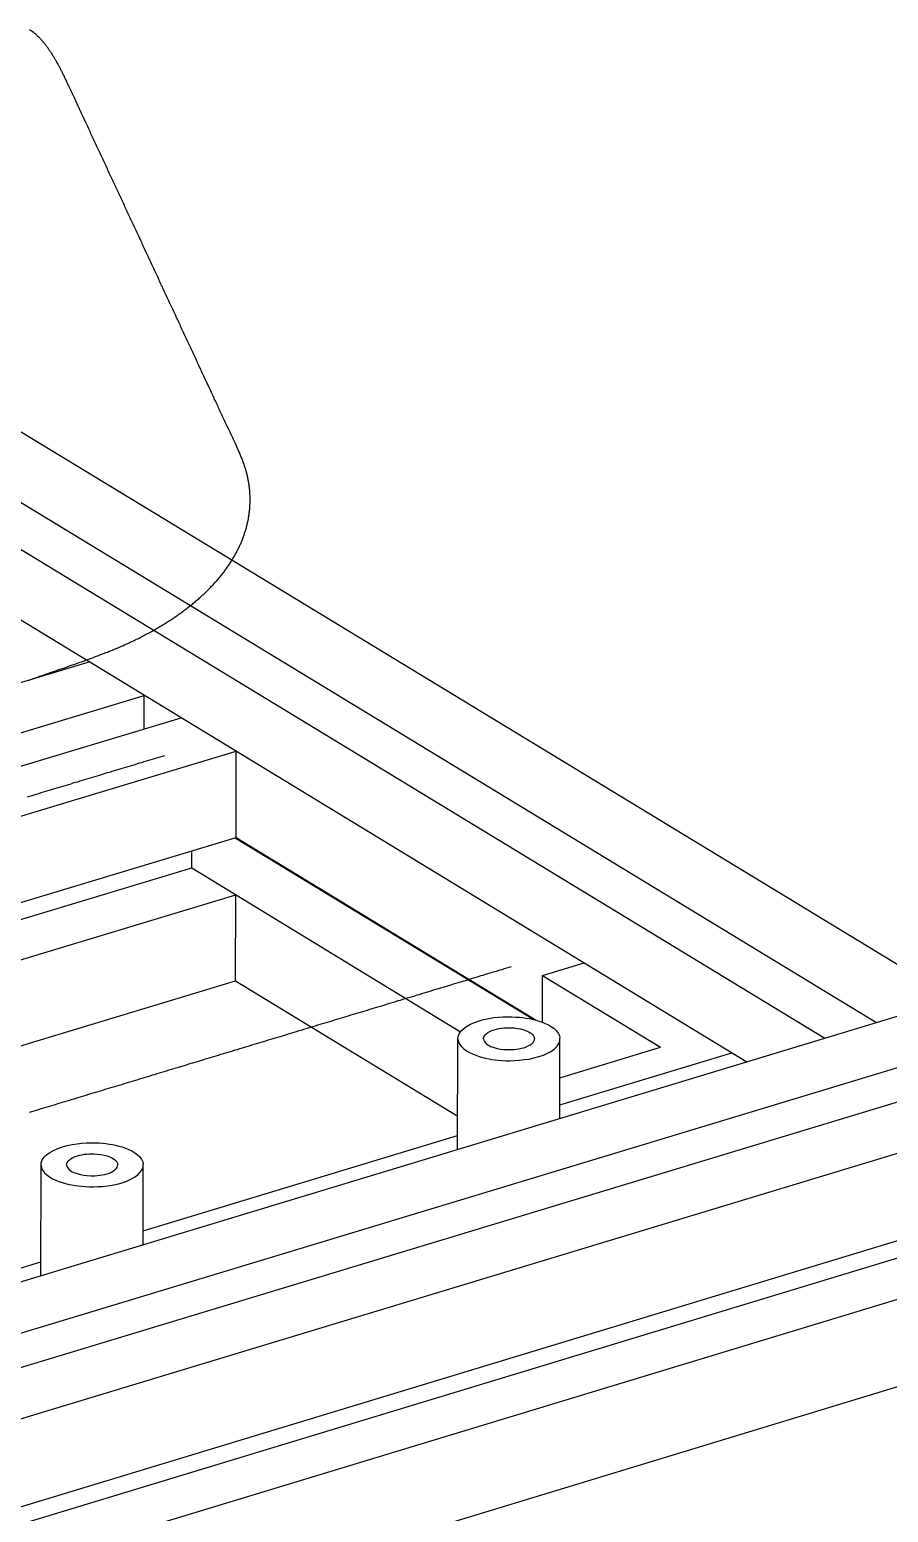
# Model space of a CAD drawing. Header units: millimetres. Extents: x -320 to 323, y -425 to 415.
# Drawn here: x 101.1 to 167.8, y -204.5 to -89.4 of the extents above; entities that cross this region are included whole.
import ezdxf

# ---------------------------------------------------------------- set-up
doc = ezdxf.new("R2010")
doc.units = ezdxf.units.MM
doc.layers.add('SKETCH', color=5, linetype='Continuous')
doc.layers.add('VISIBLE', color=7, linetype='Continuous')

msp = doc.modelspace()

# ---------------------------------------------------------------- linework, layer by layer
at = {"layer": 'SKETCH', "flags": 128}
for points in [[(101.07, -139.89), (101.24, -139.83), (101.41, -139.77), (101.58, -139.71), (101.75, -139.65), (101.92, -139.59), (102.1, -139.53), (102.27, -139.47), (102.45, -139.41), (102.62, -139.35), (102.8, -139.28), (102.98, -139.22), (103.16, -139.16), (103.34, -139.1), (103.51, -139.04), (103.69, -138.98), (103.87, -138.92), (104.04, -138.85), (104.22, -138.79), (104.39, -138.73), (104.56, -138.67), (104.73, -138.61), (104.9, -138.55), (105.07, -138.49), (105.23, -138.44), (105.39, -138.38), (105.55, -138.32), (105.7, -138.27), (105.85, -138.21), (105.97, -138.17), (106.09, -138.12), (106.2, -138.08), (106.31, -138.04), (106.42, -138), (106.53, -137.95), (106.64, -137.91), (106.75, -137.87), (106.85, -137.83), (106.96, -137.79), (107.06, -137.75), (107.17, -137.71), (107.27, -137.67), (107.37, -137.63), (107.47, -137.59), (107.57, -137.55), (107.67, -137.51), (107.77, -137.47), (107.87, -137.43), (107.97, -137.39), (108.07, -137.35), (108.16, -137.3), (108.26, -137.26), (108.36, -137.22), (108.46, -137.17), (108.56, -137.13), (108.66, -137.08), (108.76, -137.04), (108.86, -136.99), (108.95, -136.95), (109.05, -136.9), (109.15, -136.85), (109.25, -136.81), (109.34, -136.76), (109.44, -136.71), (109.53, -136.67), (109.63, -136.62), (109.72, -136.57), (109.82, -136.52), (109.91, -136.48), (110, -136.43), (110.09, -136.38), (110.19, -136.33), (110.28, -136.28), (110.37, -136.23), (110.46, -136.18), (110.55, -136.13), (110.64, -136.08), (110.73, -136.03), (110.82, -135.98), (110.91, -135.93), (110.99, -135.88), (111.08, -135.83), (111.17, -135.78), (111.25, -135.73), (111.34, -135.68), (111.43, -135.63), (111.51, -135.57), (111.6, -135.52), (111.68, -135.47), (111.77, -135.42), (111.85, -135.36), (111.93, -135.31), (112.01, -135.26), (112.1, -135.2), (112.18, -135.15), (112.26, -135.1), (112.34, -135.04), (112.42, -134.99), (112.5, -134.93), (112.58, -134.88), (112.66, -134.82), (112.73, -134.77), (112.81, -134.71), (112.89, -134.66), (112.96, -134.6), (113.04, -134.55), (113.12, -134.49), (113.19, -134.43), (113.27, -134.38), (113.34, -134.32), (113.41, -134.26), (113.49, -134.21), (113.56, -134.15), (113.63, -134.09), (113.7, -134.04), (113.77, -133.98), (113.84, -133.92), (113.91, -133.86), (113.98, -133.8), (114.05, -133.74), (114.12, -133.69), (114.19, -133.63), (114.26, -133.57), (114.32, -133.51), (114.39, -133.45), (114.46, -133.39), (114.52, -133.33), (114.59, -133.27), (114.65, -133.21), (114.71, -133.15), (114.78, -133.09), (114.84, -133.03), (114.9, -132.97), (114.96, -132.91), (115.02, -132.85), (115.08, -132.79), (115.14, -132.73), (115.2, -132.67), (115.26, -132.6), (115.32, -132.54), (115.38, -132.48), (115.44, -132.42), (115.49, -132.36), (115.55, -132.29), (115.6, -132.23), (115.66, -132.17), (115.71, -132.11), (115.77, -132.04), (115.82, -131.98), (115.87, -131.92), (115.93, -131.86), (115.98, -131.79), (116.03, -131.73), (116.08, -131.66), (116.13, -131.6), (116.18, -131.54), (116.23, -131.47), (116.28, -131.41), (116.32, -131.34), (116.37, -131.28), (116.42, -131.22), (116.46, -131.15), (116.51, -131.09), (116.55, -131.02), (116.6, -130.96), (116.64, -130.89), (116.69, -130.83), (116.73, -130.76), (116.77, -130.69), (116.81, -130.63), (116.85, -130.56), (116.89, -130.5), (116.93, -130.43), (116.97, -130.37), (117.01, -130.3), (117.05, -130.23), (117.09, -130.17), (117.12, -130.1), (117.16, -130.03), (117.19, -129.97), (117.23, -129.9), (117.26, -129.83), (117.3, -129.77), (117.33, -129.7), (117.36, -129.63), (117.4, -129.57), (117.43, -129.5), (117.46, -129.43), (117.49, -129.36), (117.52, -129.3), (117.55, -129.23), (117.58, -129.16), (117.61, -129.09), (117.63, -129.03), (117.66, -128.96), (117.69, -128.89), (117.71, -128.82), (117.74, -128.75), (117.76, -128.69), (117.79, -128.62), (117.81, -128.55), (117.83, -128.48), (117.85, -128.41), (117.88, -128.34), (117.9, -128.27), (117.92, -128.21), (117.94, -128.14), (117.96, -128.07), (117.97, -128), (117.99, -127.93), (118.01, -127.86), (118.03, -127.79), (118.04, -127.72), (118.06, -127.65), (118.07, -127.58), (118.09, -127.51), (118.1, -127.45), (118.12, -127.38), (118.13, -127.31), (118.14, -127.24), (118.15, -127.17), (118.16, -127.1), (118.17, -127.03), (118.18, -126.96), (118.19, -126.89), (118.2, -126.82), (118.21, -126.75), (118.21, -126.68), (118.22, -126.61), (118.23, -126.54), (118.23, -126.47), (118.24, -126.4), (118.24, -126.33), (118.24, -126.26), (118.25, -126.19), (118.25, -126.12), (118.25, -126.05), (118.25, -125.98), (118.25, -125.91), (118.25, -125.84), (118.25, -125.77), (118.25, -125.7), (118.25, -125.63), (118.25, -125.56), (118.24, -125.49), (118.24, -125.42), (118.23, -125.35), (118.23, -125.28), (118.22, -125.21), (118.22, -125.14), (118.21, -125.07), (118.2, -125), (118.2, -124.93), (118.19, -124.86), (118.18, -124.79), (118.17, -124.72), (118.16, -124.65), (118.15, -124.58), (118.14, -124.51), (118.12, -124.44), (118.11, -124.37), (118.1, -124.3), (118.08, -124.23), (118.07, -124.16), (118.05, -124.09), (118.04, -124.02), (118.02, -123.95), (118.01, -123.88), (117.99, -123.81), (117.97, -123.74), (117.95, -123.67), (117.93, -123.6), (117.91, -123.54), (117.89, -123.47), (117.87, -123.4), (117.85, -123.33), (117.83, -123.27), (117.8, -123.2), (117.78, -123.13), (117.75, -123.07), (117.73, -123), (117.7, -122.93), (117.68, -122.86), (117.65, -122.8), (117.63, -122.73), (117.6, -122.66), (117.57, -122.59), (117.54, -122.51), (117.51, -122.44), (117.48, -122.37), (117.45, -122.3), (117.42, -122.22), (117.39, -122.14), (117.35, -122.05), (117.31, -121.95), (117.26, -121.84), (117.22, -121.74), (117.17, -121.64), (117.12, -121.53), (117.07, -121.42), (117.02, -121.31), (116.97, -121.2), (116.92, -121.09), (116.86, -120.98), (116.81, -120.87), (116.76, -120.76), (116.7, -120.64), (116.65, -120.53), (116.59, -120.42), (116.54, -120.3), (116.48, -120.19), (116.43, -120.08), (116.38, -119.96), (116.32, -119.85), (116.27, -119.74), (116.22, -119.63), (116.17, -119.52), (116.12, -119.41), (116.07, -119.3), (116.01, -119.19), (115.96, -119.08), (115.91, -118.97), (115.86, -118.86), (115.81, -118.75), (115.76, -118.64), (115.71, -118.53), (115.66, -118.43), (115.61, -118.32), (115.56, -118.21), (115.5, -118.1), (115.45, -117.99), (115.4, -117.88), (115.35, -117.77), (115.3, -117.66), (115.25, -117.55), (115.2, -117.44), (115.15, -117.33), (115.1, -117.22), (115.05, -117.11), (115, -117), (114.94, -116.9), (114.89, -116.79), (114.84, -116.68), (114.79, -116.57), (114.74, -116.46), (114.69, -116.35), (114.64, -116.24), (114.59, -116.13), (114.54, -116.02), (114.49, -115.91), (114.44, -115.8), (114.39, -115.69), (114.33, -115.58), (114.28, -115.47), (114.23, -115.36), (114.18, -115.26), (114.13, -115.15), (114.08, -115.04), (114.03, -114.93), (113.98, -114.82), (113.93, -114.71), (113.88, -114.6), (113.83, -114.49), (113.77, -114.38), (113.72, -114.27), (113.67, -114.16), (113.62, -114.05), (113.57, -113.94), (113.52, -113.83), (113.47, -113.72), (113.42, -113.62), (113.37, -113.51), (113.32, -113.4), (113.27, -113.29), (113.22, -113.18), (113.16, -113.07), (113.11, -112.96), (113.06, -112.85), (113.01, -112.74), (112.96, -112.63), (112.91, -112.52), (112.86, -112.41), (112.81, -112.3), (112.76, -112.2), (112.71, -112.09), (112.66, -111.98), (112.61, -111.87), (112.55, -111.76), (112.5, -111.65), (112.45, -111.54), (112.4, -111.43), (112.35, -111.32), (112.3, -111.21), (112.25, -111.1), (112.2, -110.99), (112.15, -110.88), (112.1, -110.78), (112.05, -110.67), (111.99, -110.56), (111.94, -110.45), (111.89, -110.34), (111.84, -110.23), (111.79, -110.12), (111.74, -110.01), (111.69, -109.9), (111.64, -109.79), (111.59, -109.68), (111.54, -109.57), (111.49, -109.47), (111.44, -109.36), (111.38, -109.25), (111.33, -109.14), (111.28, -109.03), (111.23, -108.92), (111.18, -108.81), (111.13, -108.7), (111.08, -108.59), (111.03, -108.48), (110.98, -108.37), (110.93, -108.26), (110.88, -108.16), (110.83, -108.05), (110.77, -107.94), (110.72, -107.83), (110.67, -107.72), (110.62, -107.61), (110.57, -107.5), (110.52, -107.39), (110.47, -107.28), (110.42, -107.17), (110.37, -107.06), (110.32, -106.95), (110.27, -106.84), (110.22, -106.74), (110.16, -106.63), (110.11, -106.52), (110.06, -106.41), (110.01, -106.3), (109.96, -106.19), (109.91, -106.08), (109.86, -105.97), (109.81, -105.86), (109.76, -105.75), (109.71, -105.64), (109.66, -105.54), (109.61, -105.43), (109.56, -105.32), (109.5, -105.21), (109.45, -105.1), (109.4, -104.99), (109.35, -104.88), (109.3, -104.77), (109.25, -104.66), (109.2, -104.55), (109.15, -104.44), (109.1, -104.33), (109.05, -104.23), (109, -104.12), (108.95, -104.01), (108.89, -103.9), (108.84, -103.79), (108.79, -103.68), (108.74, -103.57), (108.69, -103.46), (108.64, -103.35), (108.59, -103.24), (108.54, -103.14), (108.49, -103.03), (108.44, -102.92), (108.39, -102.81), (108.34, -102.7), (108.29, -102.59), (108.23, -102.48), (108.18, -102.37), (108.13, -102.26), (108.08, -102.15), (108.03, -102.04), (107.98, -101.94), (107.93, -101.83), (107.88, -101.72), (107.83, -101.61), (107.78, -101.5), (107.73, -101.39), (107.68, -101.28), (107.63, -101.17), (107.58, -101.06), (107.52, -100.95), (107.47, -100.85), (107.42, -100.74), (107.37, -100.63), (107.32, -100.52), (107.27, -100.41), (107.22, -100.3), (107.17, -100.19), (107.12, -100.08), (107.07, -99.97), (107.02, -99.86), (106.97, -99.76), (106.92, -99.65), (106.86, -99.54), (106.81, -99.43), (106.76, -99.32), (106.71, -99.21), (106.66, -99.1), (106.61, -98.99), (106.56, -98.88), (106.51, -98.77), (106.46, -98.66), (106.41, -98.56), (106.36, -98.45), (106.31, -98.34), (106.26, -98.23), (106.21, -98.12), (106.15, -98.01), (106.1, -97.9), (106.05, -97.79), (106, -97.68), (105.95, -97.57), (105.9, -97.47), (105.85, -97.36), (105.8, -97.25), (105.75, -97.14), (105.7, -97.03), (105.65, -96.92), (105.6, -96.81), (105.55, -96.7), (105.49, -96.59), (105.44, -96.48), (105.39, -96.38), (105.34, -96.27), (105.29, -96.16), (105.24, -96.05), (105.19, -95.94), (105.14, -95.83), (105.09, -95.72), (105.04, -95.61), (104.98, -95.49), (104.93, -95.38), (104.88, -95.27), (104.83, -95.15), (104.77, -95.04), (104.72, -94.92), (104.67, -94.81), (104.62, -94.69), (104.56, -94.58), (104.51, -94.47), (104.46, -94.36), (104.41, -94.24), (104.36, -94.14), (104.31, -94.03), (104.26, -93.92), (104.21, -93.82), (104.16, -93.71), (104.11, -93.61), (104.06, -93.51), (104.02, -93.42), (103.97, -93.33), (103.94, -93.26), (103.9, -93.19), (103.87, -93.12), (103.84, -93.05), (103.81, -92.98), (103.77, -92.92), (103.74, -92.85), (103.71, -92.79), (103.68, -92.73), (103.65, -92.67), (103.62, -92.61), (103.59, -92.55), (103.56, -92.49), (103.53, -92.43), (103.5, -92.37), (103.47, -92.31), (103.44, -92.26), (103.41, -92.2), (103.38, -92.14), (103.35, -92.09), (103.32, -92.03), (103.29, -91.98), (103.26, -91.92), (103.22, -91.87), (103.19, -91.81), (103.16, -91.76), (103.13, -91.71), (103.1, -91.65), (103.07, -91.6), (103.04, -91.55), (103.01, -91.5), (102.97, -91.45), (102.94, -91.4), (102.91, -91.35), (102.88, -91.3), (102.85, -91.25), (102.82, -91.2), (102.79, -91.15), (102.76, -91.11), (102.72, -91.06), (102.69, -91.01), (102.66, -90.97), (102.63, -90.92), (102.6, -90.88), (102.57, -90.84), (102.54, -90.79), (102.51, -90.75), (102.48, -90.71), (102.44, -90.67), (102.41, -90.62), (102.38, -90.58), (102.35, -90.54), (102.32, -90.5), (102.29, -90.47), (102.26, -90.43), (102.23, -90.39), (102.2, -90.35), (102.16, -90.31), (102.13, -90.28), (102.1, -90.24), (102.07, -90.21), (102.04, -90.17), (102.01, -90.14), (101.98, -90.1), (101.95, -90.07), (101.92, -90.04), (101.89, -90.01), (101.85, -89.98), (101.82, -89.95), (101.79, -89.91), (101.76, -89.89), (101.73, -89.86), (101.7, -89.83), (101.67, -89.8), (101.64, -89.77), (101.61, -89.75), (101.58, -89.72), (101.55, -89.69), (101.52, -89.67), (101.49, -89.64), (101.46, -89.62), (101.43, -89.6), (101.4, -89.57), (101.37, -89.55), (101.34, -89.53), (101.31, -89.51), (101.28, -89.49), (101.25, -89.47), (101.22, -89.45), (101.19, -89.43), (101.16, -89.41), (101.13, -89.39)], [(100.97, -148.95), (101.15, -148.89), (101.33, -148.84), (101.5, -148.78), (101.68, -148.73), (101.86, -148.68), (102.04, -148.62), (102.21, -148.57), (102.39, -148.52), (102.57, -148.46), (102.75, -148.41), (102.92, -148.36), (103.1, -148.3), (103.28, -148.25), (103.46, -148.2), (103.63, -148.14), (103.81, -148.09), (103.99, -148.03), (104.17, -147.98), (104.35, -147.93), (104.52, -147.87), (104.7, -147.82), (104.88, -147.77), (105.06, -147.71), (105.23, -147.66), (105.41, -147.61), (105.59, -147.55), (105.77, -147.5), (105.94, -147.45), (106.12, -147.39), (106.3, -147.34), (106.48, -147.28), (106.65, -147.23), (106.83, -147.18), (107.01, -147.12), (107.19, -147.07), (107.37, -147.02), (107.54, -146.96), (107.72, -146.91), (107.9, -146.86), (108.08, -146.8), (108.25, -146.75), (108.43, -146.7), (108.61, -146.64), (108.79, -146.59), (108.96, -146.53), (109.14, -146.48), (109.32, -146.43), (109.5, -146.37), (109.67, -146.32), (109.85, -146.27), (110.03, -146.21), (110.21, -146.16), (110.38, -146.11), (110.56, -146.05), (110.74, -146), (110.92, -145.95), (111.1, -145.89), (111.27, -145.84), (111.45, -145.78), (111.63, -145.73)], [(101.12, -173.43), (101.31, -173.38), (101.49, -173.32), (101.68, -173.26), (101.86, -173.21), (102.04, -173.15), (102.23, -173.1), (102.41, -173.04), (102.59, -172.99), (102.78, -172.93), (102.96, -172.88), (103.14, -172.82), (103.33, -172.76), (103.51, -172.71), (103.7, -172.65), (103.88, -172.6), (104.06, -172.54), (104.25, -172.49), (104.43, -172.43), (104.61, -172.38), (104.8, -172.32), (104.98, -172.26), (105.16, -172.21), (105.35, -172.15), (105.53, -172.1), (105.72, -172.04), (105.9, -171.99), (106.08, -171.93), (106.27, -171.88), (106.45, -171.82), (106.63, -171.76), (106.82, -171.71), (107, -171.65), (107.18, -171.6), (107.37, -171.54), (107.55, -171.49), (107.74, -171.43), (107.92, -171.38), (108.1, -171.32), (108.29, -171.27), (108.47, -171.21), (108.65, -171.15), (108.84, -171.1), (109.02, -171.04), (109.2, -170.99), (109.39, -170.93), (109.57, -170.88), (109.75, -170.82), (109.94, -170.77), (110.12, -170.71), (110.31, -170.65), (110.49, -170.6), (110.67, -170.54), (110.86, -170.49), (111.04, -170.43), (111.22, -170.38), (111.41, -170.32), (111.59, -170.27), (111.77, -170.21), (111.96, -170.15), (112.14, -170.1), (112.32, -170.04), (112.51, -169.99), (112.69, -169.93), (112.87, -169.88), (113.06, -169.82), (113.24, -169.77), (113.43, -169.71), (113.61, -169.66), (113.79, -169.6), (113.98, -169.54), (114.16, -169.49), (114.34, -169.43), (114.53, -169.38), (114.71, -169.32), (114.89, -169.27), (115.08, -169.21), (115.26, -169.16), (115.44, -169.1), (115.63, -169.05), (115.81, -168.99), (115.99, -168.93), (116.18, -168.88), (116.36, -168.82), (116.54, -168.77), (116.73, -168.71), (116.91, -168.66), (117.09, -168.6), (117.28, -168.55), (117.46, -168.49), (117.65, -168.43), (117.83, -168.38), (118.01, -168.32), (118.2, -168.27), (118.38, -168.21), (118.56, -168.16), (118.75, -168.1), (118.93, -168.05), (119.11, -167.99), (119.3, -167.94), (119.48, -167.88), (119.66, -167.82), (119.85, -167.77), (120.03, -167.71), (120.21, -167.66), (120.4, -167.6), (120.58, -167.55), (120.76, -167.49), (120.95, -167.44), (121.13, -167.38), (121.31, -167.33), (121.5, -167.27), (121.68, -167.21), (121.86, -167.16), (122.05, -167.1), (122.23, -167.05), (122.42, -166.99), (122.6, -166.94), (122.78, -166.88), (122.97, -166.83), (123.15, -166.77), (123.33, -166.72), (123.52, -166.66), (123.7, -166.6), (123.88, -166.55), (124.07, -166.49), (124.25, -166.44), (124.43, -166.38), (124.62, -166.33), (124.8, -166.27), (124.98, -166.22), (125.17, -166.16), (125.35, -166.11), (125.53, -166.05), (125.72, -165.99), (125.9, -165.94), (126.08, -165.88), (126.27, -165.83), (126.45, -165.77), (126.63, -165.72), (126.82, -165.66), (127, -165.61), (127.18, -165.55), (127.37, -165.5), (127.55, -165.44), (127.73, -165.38), (127.92, -165.33), (128.1, -165.27), (128.28, -165.22), (128.47, -165.16), (128.65, -165.11), (128.83, -165.05), (129.02, -165), (129.2, -164.94), (129.38, -164.89), (129.57, -164.83), (129.75, -164.77), (129.93, -164.72), (130.12, -164.66), (130.3, -164.61), (130.48, -164.55), (130.67, -164.5), (130.85, -164.44), (131.03, -164.39), (131.22, -164.33), (131.4, -164.28), (131.58, -164.22), (131.77, -164.16), (131.95, -164.11), (132.13, -164.05), (132.32, -164), (132.5, -163.94), (132.68, -163.89), (132.87, -163.83), (133.05, -163.78), (133.23, -163.72), (133.42, -163.67), (133.6, -163.61), (133.78, -163.56), (133.97, -163.5), (134.15, -163.44), (134.33, -163.39), (134.52, -163.33), (134.7, -163.28), (134.88, -163.22), (135.07, -163.17), (135.25, -163.11), (135.43, -163.06), (135.62, -163), (135.8, -162.95), (135.98, -162.89), (136.16, -162.83), (136.35, -162.78), (136.53, -162.72), (136.71, -162.67), (136.9, -162.61), (137.08, -162.56), (137.26, -162.5), (137.45, -162.45), (137.63, -162.39), (137.81, -162.34), (138, -162.28), (138.18, -162.22), (138.36, -162.17), (138.55, -162.11)]]:
    msp.add_lwpolyline(points, dxfattribs=at)
at = {"layer": 'VISIBLE'}
for p, q in [((54.66, -92.79), (172.94, -164.64)), ((48.63, -94.6), (166.89, -166.47)), ((44.62, -95.8), (162.86, -167.69)), ((87.32, -127.25), (156.81, -169.52)), ((-16.54, -222.02), (292.02, -128.58)), ((-16.54, -226.02), (296.41, -131.22)), ((-16.54, -228.69), (299.33, -132.98)), ((-16.54, -232.7), (303.73, -135.61)), ((98.13, -140.77), (105.77, -138.47)), ((105.77, -138.47), (105.77, -138.47)), ((98.13, -144.67), (110.04, -141.07)), ((110.04, -143.67), (110.04, -141.07)), ((-16.54, -239.54), (303.68, -142.4)), ((98.12, -147.26), (112.9, -142.81)), ((112.9, -142.81), (112.9, -142.81)), ((-16.54, -240.89), (300.13, -144.81)), ((-16.56, -185.75), (117.17, -145.41)), ((117.16, -152.1), (117.17, -145.41)), ((-16.54, -244.1), (303.65, -146.93)), ((-16.56, -192.46), (117.16, -152.1)), ((117.09, -152.12), (140.29, -166.24)), ((117.16, -152.1), (140.47, -166.29)), ((-16.53, -250.94), (303.6, -153.71)), ((113.72, -154.47), (113.72, -153.13)), ((-16.56, -193.8), (113.72, -154.47)), ((113.72, -154.47), (134.59, -167.18)), ((-16.55, -196.93), (117.14, -156.56)), ((117.12, -163.24), (117.14, -156.56)), ((140.95, -162.81), (144.18, -161.84)), ((144.18, -161.84), (144.18, -161.84)), ((-16.55, -203.64), (117.12, -163.24)), ((117.12, -163.24), (134.37, -173.75)), ((140.94, -166.44), (140.95, -162.81)), ((140.95, -162.81), (150.12, -168.39)), ((134.81, -166.95), (135.05, -166.77)), ((134.81, -166.95), (135.05, -166.77)), ((135.05, -166.77), (135.35, -166.6)), ((135.35, -166.6), (135.68, -166.46)), ((135.68, -166.46), (136.03, -166.33)), ((136.03, -166.33), (136.4, -166.23)), ((136.4, -166.23), (136.79, -166.15)), ((136.79, -166.15), (137.17, -166.09)), ((137.17, -166.09), (137.54, -166.05)), ((137.54, -166.05), (137.9, -166.03)), ((137.76, -166.91), (137.94, -166.89)), ((137.9, -166.03), (138.25, -166.02)), ((137.94, -166.89), (138.12, -166.88)), ((138.12, -166.88), (138.46, -166.87)), ((138.25, -166.02), (138.57, -166.02)), ((138.46, -166.87), (138.76, -166.89)), ((138.57, -166.02), (138.88, -166.04)), ((138.76, -166.89), (139.01, -166.92)), ((138.88, -166.04), (139.16, -166.06)), ((139.16, -166.06), (139.43, -166.09)), ((139.43, -166.09), (139.67, -166.12)), ((139.67, -166.12), (139.91, -166.16)), ((139.91, -166.16), (140.16, -166.21)), ((140.16, -166.21), (140.41, -166.27)), ((140.41, -166.27), (140.66, -166.35)), ((140.66, -166.35), (140.92, -166.43)), ((140.92, -166.43), (141.17, -166.54)), ((141.17, -166.54), (141.42, -166.65)), ((141.42, -166.65), (141.65, -166.79)), ((141.65, -166.79), (141.86, -166.94)), ((134.36, -176.32), (134.39, -167.76)), ((134.39, -167.76), (134.4, -167.56)), ((134.39, -167.76), (134.43, -167.97)), ((134.4, -167.56), (134.48, -167.35)), ((134.43, -167.97), (134.52, -168.16)), ((134.48, -167.35), (134.61, -167.14)), ((134.48, -167.35), (134.61, -167.14)), ((134.61, -167.14), (134.81, -166.95)), ((134.61, -167.14), (134.81, -166.95)), ((136.37, -167.74), (136.38, -167.64)), ((136.37, -167.74), (136.37, -167.74)), ((136.37, -167.74), (136.39, -167.85)), ((136.38, -167.64), (136.41, -167.54)), ((136.39, -167.85), (136.44, -167.94)), ((136.41, -167.54), (136.48, -167.43)), ((136.44, -167.94), (136.51, -168.03)), ((136.48, -167.43), (136.58, -167.34)), ((136.51, -168.03), (136.59, -168.12)), ((136.58, -167.34), (136.7, -167.25)), ((136.7, -167.25), (136.85, -167.16)), ((136.85, -167.16), (137.01, -167.09)), ((137.01, -167.09), (137.19, -167.03)), ((137.19, -167.03), (137.38, -166.98)), ((137.38, -166.98), (137.57, -166.94)), ((137.57, -166.94), (137.76, -166.91)), ((139.01, -166.92), (139.25, -166.97)), ((139.25, -166.97), (139.51, -167.04)), ((139.51, -167.04), (139.76, -167.13)), ((139.76, -167.13), (139.88, -167.19)), ((139.88, -167.19), (140, -167.26)), ((140, -167.26), (140.1, -167.33)), ((140.1, -167.33), (140.19, -167.42)), ((140.12, -168.11), (140.22, -168.01)), ((140.12, -168.11), (140.22, -168.01)), ((140.19, -167.42), (140.26, -167.51)), ((140.22, -168.01), (140.28, -167.91)), ((140.22, -168.01), (140.28, -167.91)), ((140.26, -167.51), (140.31, -167.6)), ((140.28, -167.91), (140.32, -167.81)), ((140.28, -167.91), (140.32, -167.81)), ((140.31, -167.6), (140.33, -167.7)), ((140.32, -167.81), (140.33, -167.7)), ((140.32, -167.81), (140.33, -167.7)), ((140.33, -167.7), (140.33, -167.7)), ((141.86, -166.94), (142.03, -167.11)), ((142.03, -167.11), (142.17, -167.29)), ((142.17, -167.29), (142.27, -167.48)), ((142.22, -168.1), (142.29, -167.89)), ((142.27, -167.48), (142.31, -167.68)), ((142.29, -173.92), (142.31, -167.68)), ((142.29, -167.89), (142.31, -167.68)), ((134.52, -168.16), (134.66, -168.34)), ((134.66, -168.34), (134.84, -168.51)), ((134.84, -168.51), (135.05, -168.66)), ((135.05, -168.66), (135.28, -168.79)), ((135.28, -168.79), (135.52, -168.91)), ((135.52, -168.91), (135.77, -169.01)), ((135.77, -169.01), (136.03, -169.1)), ((136.03, -169.1), (136.29, -169.18)), ((136.29, -169.18), (136.54, -169.24)), ((136.59, -168.12), (136.7, -168.19)), ((136.7, -168.19), (136.81, -168.26)), ((136.81, -168.26), (136.93, -168.32)), ((136.93, -168.32), (137.19, -168.41)), ((137.19, -168.41), (137.44, -168.48)), ((137.44, -168.48), (137.69, -168.53)), ((137.69, -168.53), (137.94, -168.56)), ((137.94, -168.56), (138.24, -168.57)), ((138.24, -168.57), (138.57, -168.57)), ((138.57, -168.57), (138.75, -168.56)), ((138.75, -168.56), (138.94, -168.54)), ((138.94, -168.54), (139.13, -168.51)), ((139.13, -168.51), (139.32, -168.47)), ((139.32, -168.47), (139.51, -168.42)), ((139.51, -168.42), (139.68, -168.36)), ((139.68, -168.36), (139.85, -168.28)), ((139.68, -168.36), (139.85, -168.28)), ((139.85, -168.28), (140, -168.2)), ((139.85, -168.28), (140, -168.2)), ((140, -168.2), (140.12, -168.11)), ((140, -168.2), (140.12, -168.11)), ((140.29, -169.22), (140.67, -169.11)), ((140.67, -169.11), (141.02, -168.99)), ((141.02, -168.99), (141.35, -168.85)), ((141.35, -168.85), (141.64, -168.68)), ((141.64, -168.68), (141.89, -168.5)), ((141.89, -168.5), (142.08, -168.3)), ((142.08, -168.3), (142.22, -168.1)), ((142.29, -172.85), (155.64, -168.81)), ((142.3, -170.76), (150.12, -168.39)), ((150.12, -168.39), (150.12, -168.39)), ((155.64, -168.81), (155.64, -168.81)), ((136.54, -169.24), (136.79, -169.29)), ((136.79, -169.29), (137.02, -169.33)), ((137.02, -169.33), (137.27, -169.36)), ((137.27, -169.36), (137.53, -169.39)), ((137.53, -169.39), (137.82, -169.41)), ((137.82, -169.41), (138.12, -169.43)), ((138.12, -169.43), (138.45, -169.43)), ((138.45, -169.43), (138.8, -169.42)), ((138.8, -169.42), (139.16, -169.4)), ((139.16, -169.4), (139.53, -169.35)), ((139.53, -169.35), (139.91, -169.3)), ((139.91, -169.3), (140.29, -169.22)), ((103.68, -176.12), (104.05, -176.02)), ((104.05, -176.02), (104.43, -175.94)), ((104.43, -175.94), (104.82, -175.88)), ((104.82, -175.88), (105.19, -175.84)), ((105.19, -175.84), (105.55, -175.82)), ((105.55, -175.82), (105.9, -175.81)), ((105.9, -175.81), (106.22, -175.81)), ((106.22, -175.81), (106.53, -175.82)), ((106.53, -175.82), (106.82, -175.84)), ((106.82, -175.84), (107.08, -175.87)), ((107.08, -175.87), (107.32, -175.91)), ((107.32, -175.91), (107.56, -175.95)), ((107.56, -175.95), (107.81, -176)), ((107.81, -176), (108.06, -176.06)), ((108.06, -176.06), (108.32, -176.13)), ((109.95, -182.64), (134.36, -175.25)), ((102.04, -177.35), (102.12, -177.14)), ((102.04, -177.35), (102.12, -177.14)), ((102.12, -177.14), (102.26, -176.93)), ((102.12, -177.14), (102.26, -176.93)), ((102.26, -176.93), (102.45, -176.74)), ((102.26, -176.93), (102.45, -176.74)), ((102.45, -176.74), (102.7, -176.56)), ((102.45, -176.74), (102.7, -176.56)), ((102.7, -176.56), (102.99, -176.39)), ((102.99, -176.39), (103.32, -176.25)), ((103.32, -176.25), (103.68, -176.12)), ((104.06, -177.33), (104.12, -177.22)), ((104.12, -177.22), (104.22, -177.13)), ((104.22, -177.13), (104.35, -177.03)), ((104.35, -177.03), (104.49, -176.95)), ((104.49, -176.95), (104.66, -176.88)), ((104.66, -176.88), (104.84, -176.82)), ((104.84, -176.82), (105.02, -176.77)), ((105.02, -176.77), (105.21, -176.73)), ((105.21, -176.73), (105.4, -176.7)), ((105.4, -176.7), (105.59, -176.68)), ((105.59, -176.68), (105.77, -176.66)), ((105.77, -176.66), (106.11, -176.66)), ((106.11, -176.66), (106.4, -176.68)), ((106.4, -176.68), (106.66, -176.71)), ((106.66, -176.71), (106.9, -176.76)), ((106.9, -176.76), (107.16, -176.82)), ((107.16, -176.82), (107.41, -176.92)), ((107.41, -176.92), (107.53, -176.98)), ((107.53, -176.98), (107.65, -177.05)), ((107.65, -177.05), (107.75, -177.12)), ((107.75, -177.12), (107.84, -177.2)), ((107.84, -177.2), (107.91, -177.29)), ((108.32, -176.13), (108.57, -176.22)), ((108.57, -176.22), (108.83, -176.32)), ((108.83, -176.32), (109.07, -176.44)), ((109.07, -176.44), (109.3, -176.58)), ((109.3, -176.58), (109.51, -176.73)), ((109.51, -176.73), (109.68, -176.89)), ((109.68, -176.89), (109.82, -177.08)), ((109.82, -177.08), (109.92, -177.27)), ((102.01, -186.12), (102.03, -177.55)), ((102.03, -177.55), (102.04, -177.35)), ((102.03, -177.55), (102.07, -177.76)), ((102.07, -177.76), (102.16, -177.95)), ((102.16, -177.95), (102.3, -178.13)), ((102.3, -178.13), (102.48, -178.3)), ((102.48, -178.3), (102.69, -178.45)), ((104.01, -177.53), (104.02, -177.43)), ((104.01, -177.53), (104.01, -177.53)), ((104.01, -177.53), (104.03, -177.64)), ((104.02, -177.43), (104.06, -177.33)), ((104.03, -177.64), (104.08, -177.73)), ((104.08, -177.73), (104.15, -177.82)), ((104.15, -177.82), (104.24, -177.91)), ((104.24, -177.91), (104.34, -177.98)), ((104.34, -177.98), (104.45, -178.05)), ((104.45, -178.05), (104.58, -178.11)), ((104.58, -178.11), (104.83, -178.2)), ((104.83, -178.2), (105.09, -178.27)), ((105.09, -178.27), (105.33, -178.32)), ((105.33, -178.32), (105.58, -178.35)), ((105.58, -178.35), (105.88, -178.37)), ((105.88, -178.37), (106.21, -178.36)), ((106.21, -178.36), (106.4, -178.35)), ((106.4, -178.35), (106.58, -178.33)), ((106.58, -178.33), (106.77, -178.3)), ((106.77, -178.3), (106.96, -178.26)), ((106.96, -178.26), (107.15, -178.21)), ((107.15, -178.21), (107.33, -178.15)), ((107.33, -178.15), (107.49, -178.08)), ((107.33, -178.15), (107.49, -178.08)), ((107.49, -178.08), (107.64, -177.99)), ((107.49, -178.08), (107.64, -177.99)), ((107.64, -177.99), (107.76, -177.9)), ((107.64, -177.99), (107.76, -177.9)), ((107.76, -177.9), (107.86, -177.8)), ((107.86, -177.8), (107.93, -177.7)), ((107.86, -177.8), (107.93, -177.7)), ((107.91, -177.29), (107.96, -177.39)), ((107.93, -177.7), (107.97, -177.6)), ((107.93, -177.7), (107.97, -177.6)), ((107.96, -177.39), (107.98, -177.49)), ((107.97, -177.6), (107.98, -177.49)), ((107.97, -177.6), (107.98, -177.49)), ((107.98, -177.49), (107.98, -177.49)), ((109.29, -178.47), (109.54, -178.29)), ((109.54, -178.29), (109.73, -178.09)), ((109.73, -178.09), (109.87, -177.89)), ((109.87, -177.89), (109.94, -177.68)), ((109.92, -177.27), (109.96, -177.47)), ((109.94, -183.71), (109.96, -177.47)), ((109.94, -177.68), (109.96, -177.47)), ((102.69, -178.45), (102.91, -178.59)), ((102.91, -178.59), (103.16, -178.7)), ((103.16, -178.7), (103.41, -178.81)), ((103.41, -178.81), (103.67, -178.89)), ((103.67, -178.89), (103.93, -178.97)), ((103.93, -178.97), (104.18, -179.03)), ((104.18, -179.03), (104.42, -179.08)), ((104.42, -179.08), (104.66, -179.12)), ((104.66, -179.12), (104.91, -179.15)), ((104.91, -179.15), (105.17, -179.18)), ((105.17, -179.18), (105.46, -179.21)), ((105.46, -179.21), (105.76, -179.22)), ((105.76, -179.22), (106.09, -179.22)), ((106.09, -179.22), (106.43, -179.21)), ((106.43, -179.21), (106.8, -179.19)), ((106.8, -179.19), (107.17, -179.15)), ((107.17, -179.15), (107.55, -179.09)), ((107.55, -179.09), (107.93, -179.01)), ((107.93, -179.01), (108.31, -178.91)), ((108.31, -178.91), (108.67, -178.78)), ((108.67, -178.78), (109, -178.64)), ((109, -178.64), (109.29, -178.47)), ((-16.55, -220.94), (102.01, -185.05))]:
    msp.add_line(p, q, dxfattribs=at)

doc.saveas('drawing.dxf')
